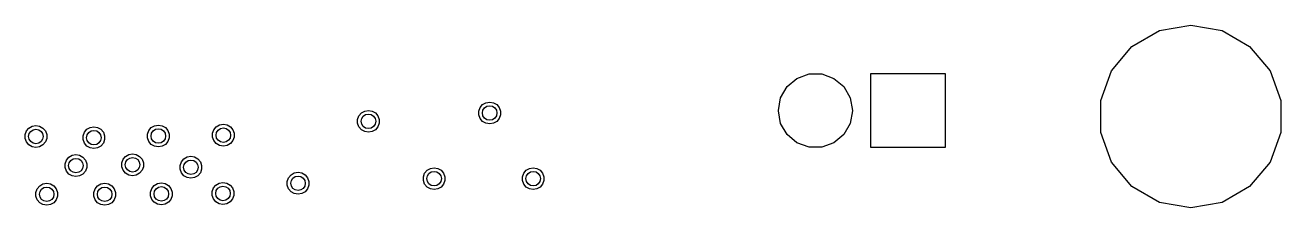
# Model space of a CAD drawing. Extents: x 10 to 287, y -200 to -10.
# Drawn here: x 144.22 to 178.68, y -43.37 to -38.35 of the extents above; entities that cross this region are included whole.
import ezdxf

# ---------------------------------------------------------------- set-up
doc = ezdxf.new("R2010")
doc.units = 0
doc.header["$MEASUREMENT"] = 0
doc.layers.add('BLACK', color=7, linetype='CONTINUOUS')

msp = doc.modelspace()

# ---------------------------------------------------------------- linework, layer by layer
at = {"layer": 'Black'}
for p, q in [((174.596, -38.9406), (175.351, -38.5047)), ((175.351, -38.5047), (176.21, -38.3533)), ((176.21, -38.3533), (177.068, -38.5047)), ((177.068, -38.5047), (177.823, -38.9406)), ((174.036, -39.6084), (174.596, -38.9406)), ((177.823, -38.9406), (178.384, -39.6084)), ((173.738, -40.4276), (174.036, -39.6084)), ((178.384, -39.6084), (178.682, -40.4276)), ((165.132, -40.043), (165.402, -39.8162)), ((165.402, -39.8162), (165.734, -39.6956)), ((165.734, -39.6956), (166.086, -39.6956)), ((166.086, -39.6956), (166.418, -39.8162)), ((166.418, -39.8162), (166.688, -40.043)), ((167.434, -41.716), (167.434, -39.684)), ((167.434, -39.684), (169.466, -39.684)), ((169.466, -39.684), (169.466, -41.716)), ((164.955, -40.3486), (165.132, -40.043)), ((166.688, -40.043), (166.865, -40.3486)), ((156.676, -40.7148), (156.711, -40.6166)), ((156.711, -40.6166), (156.779, -40.5365)), ((156.779, -40.5365), (156.869, -40.4843)), ((156.869, -40.4843), (156.972, -40.4661)), ((156.972, -40.4661), (157.075, -40.4843)), ((157.075, -40.4843), (157.165, -40.5365)), ((157.165, -40.5365), (157.233, -40.6166)), ((157.233, -40.6166), (157.268, -40.7148)), ((164.894, -40.6961), (164.955, -40.3486)), ((166.865, -40.3486), (166.926, -40.6961)), ((173.738, -41.2994), (173.738, -40.4276)), ((178.682, -40.4276), (178.682, -41.2994)), ((153.348, -40.9434), (153.384, -40.8452)), ((153.348, -41.0478), (153.348, -40.9434)), ((153.384, -40.8452), (153.451, -40.7651)), ((153.451, -40.7651), (153.542, -40.7129)), ((153.542, -40.7129), (153.645, -40.6947)), ((153.645, -40.6947), (153.748, -40.7129)), ((153.748, -40.7129), (153.838, -40.7651)), ((153.838, -40.7651), (153.905, -40.8452)), ((153.905, -40.8452), (153.941, -40.9434)), ((153.941, -40.9434), (153.941, -41.0478)), ((156.676, -40.8192), (156.676, -40.7148)), ((156.711, -40.9174), (156.676, -40.8192)), ((156.779, -40.9975), (156.711, -40.9174)), ((156.869, -41.0497), (156.779, -40.9975)), ((157.165, -40.9975), (157.075, -41.0497)), ((157.233, -40.9174), (157.165, -40.9975)), ((157.268, -40.8192), (157.233, -40.9174)), ((157.268, -40.7148), (157.268, -40.8192)), ((164.894, -40.7039), (164.894, -40.6961)), ((164.955, -41.0514), (164.894, -40.7039)), ((166.926, -40.7039), (166.865, -41.0514)), ((166.926, -40.6961), (166.926, -40.7039)), ((144.225, -41.3599), (144.26, -41.2617)), ((144.26, -41.2617), (144.328, -41.1817)), ((144.328, -41.1817), (144.418, -41.1294)), ((144.418, -41.1294), (144.521, -41.1113)), ((144.521, -41.1113), (144.624, -41.1294)), ((144.624, -41.1294), (144.714, -41.1817)), ((144.714, -41.1817), (144.781, -41.2617)), ((144.781, -41.2617), (144.817, -41.3599)), ((145.815, -41.3929), (145.85, -41.2947)), ((145.85, -41.2947), (145.918, -41.2147)), ((145.918, -41.2147), (146.008, -41.1625)), ((146.008, -41.1625), (146.111, -41.1443)), ((146.111, -41.1443), (146.214, -41.1625)), ((146.214, -41.1625), (146.304, -41.2147)), ((146.304, -41.2147), (146.372, -41.2947)), ((146.372, -41.2947), (146.407, -41.3929)), ((147.585, -41.3472), (147.621, -41.249)), ((147.585, -41.4517), (147.585, -41.3472)), ((147.621, -41.249), (147.688, -41.169)), ((147.688, -41.169), (147.778, -41.1167)), ((147.778, -41.1167), (147.881, -41.0986)), ((147.881, -41.0986), (147.984, -41.1167)), ((147.984, -41.1167), (148.075, -41.169)), ((148.075, -41.169), (148.142, -41.249)), ((148.142, -41.249), (148.178, -41.3472)), ((148.178, -41.3472), (148.178, -41.4517)), ((149.368, -41.3244), (149.404, -41.2262)), ((149.368, -41.4288), (149.368, -41.3244)), ((149.404, -41.2262), (149.471, -41.1461)), ((149.471, -41.1461), (149.562, -41.0939)), ((149.562, -41.0939), (149.664, -41.0757)), ((149.664, -41.0757), (149.767, -41.0939)), ((149.767, -41.0939), (149.858, -41.1461)), ((149.858, -41.1461), (149.925, -41.2262)), ((149.925, -41.2262), (149.961, -41.3244)), ((149.961, -41.3244), (149.961, -41.4288)), ((153.384, -41.146), (153.348, -41.0478)), ((153.451, -41.2261), (153.384, -41.146)), ((153.542, -41.2783), (153.451, -41.2261)), ((153.645, -41.2965), (153.542, -41.2783)), ((153.748, -41.2783), (153.645, -41.2965)), ((153.838, -41.2261), (153.748, -41.2783)), ((153.905, -41.146), (153.838, -41.2261)), ((153.941, -41.0478), (153.905, -41.146)), ((156.972, -41.0679), (156.869, -41.0497)), ((157.075, -41.0497), (156.972, -41.0679)), ((165.132, -41.357), (164.955, -41.0514)), ((166.865, -41.0514), (166.688, -41.357)), ((174.036, -42.1186), (173.738, -41.2994)), ((178.682, -41.2994), (178.384, -42.1186)), ((144.225, -41.4644), (144.225, -41.3599)), ((144.26, -41.5626), (144.225, -41.4644)), ((144.328, -41.6426), (144.26, -41.5626)), ((144.418, -41.6949), (144.328, -41.6426)), ((144.714, -41.6426), (144.624, -41.6949)), ((144.781, -41.5626), (144.714, -41.6426)), ((144.817, -41.4644), (144.781, -41.5626)), ((144.817, -41.3599), (144.817, -41.4644)), ((145.815, -41.4974), (145.815, -41.3929)), ((145.85, -41.5956), (145.815, -41.4974)), ((145.918, -41.6757), (145.85, -41.5956)), ((146.008, -41.7279), (145.918, -41.6757)), ((146.304, -41.6757), (146.214, -41.7279)), ((146.372, -41.5956), (146.304, -41.6757)), ((146.407, -41.4974), (146.372, -41.5956)), ((146.407, -41.3929), (146.407, -41.4974)), ((147.621, -41.5499), (147.585, -41.4517)), ((147.688, -41.6299), (147.621, -41.5499)), ((147.778, -41.6822), (147.688, -41.6299)), ((147.881, -41.7003), (147.778, -41.6822)), ((147.984, -41.6822), (147.881, -41.7003)), ((148.075, -41.6299), (147.984, -41.6822)), ((148.142, -41.5499), (148.075, -41.6299)), ((148.178, -41.4517), (148.142, -41.5499)), ((149.404, -41.527), (149.368, -41.4288)), ((149.471, -41.6071), (149.404, -41.527)), ((149.562, -41.6593), (149.471, -41.6071)), ((149.664, -41.6775), (149.562, -41.6593)), ((149.767, -41.6593), (149.664, -41.6775)), ((149.858, -41.6071), (149.767, -41.6593)), ((149.925, -41.527), (149.858, -41.6071)), ((149.961, -41.4288), (149.925, -41.527)), ((165.402, -41.5838), (165.132, -41.357)), ((165.734, -41.7044), (165.402, -41.5838)), ((166.418, -41.5838), (166.086, -41.7044)), ((166.688, -41.357), (166.418, -41.5838)), ((144.521, -41.713), (144.418, -41.6949)), ((144.624, -41.6949), (144.521, -41.713)), ((145.358, -42.0618), (145.425, -41.9818)), ((145.425, -41.9818), (145.515, -41.9295)), ((145.515, -41.9295), (145.618, -41.9114)), ((145.618, -41.9114), (145.721, -41.9295)), ((145.721, -41.9295), (145.812, -41.9818)), ((145.812, -41.9818), (145.879, -42.0618)), ((146.111, -41.746), (146.008, -41.7279)), ((146.214, -41.7279), (146.111, -41.746)), ((146.912, -42.039), (146.979, -41.9589)), ((146.979, -41.9589), (147.07, -41.9067)), ((147.07, -41.9067), (147.173, -41.8885)), ((147.173, -41.8885), (147.276, -41.9067)), ((147.276, -41.9067), (147.366, -41.9589)), ((147.366, -41.9589), (147.433, -42.039)), ((148.512, -42.1075), (148.579, -42.0275)), ((148.579, -42.0275), (148.67, -41.9753)), ((148.67, -41.9753), (148.773, -41.9571)), ((148.773, -41.9571), (148.876, -41.9753)), ((148.876, -41.9753), (148.966, -42.0275)), ((148.966, -42.0275), (149.033, -42.1075)), ((166.086, -41.7044), (165.734, -41.7044)), ((169.466, -41.716), (167.434, -41.716)), ((145.322, -42.16), (145.358, -42.0618)), ((145.322, -42.2645), (145.322, -42.16)), ((145.358, -42.3627), (145.322, -42.2645)), ((145.425, -42.4427), (145.358, -42.3627)), ((145.879, -42.3627), (145.812, -42.4427)), ((145.879, -42.0618), (145.914, -42.16)), ((145.914, -42.2645), (145.879, -42.3627)), ((145.914, -42.16), (145.914, -42.2645)), ((146.876, -42.1372), (146.912, -42.039)), ((146.876, -42.2416), (146.876, -42.1372)), ((146.912, -42.3398), (146.876, -42.2416)), ((146.979, -42.4199), (146.912, -42.3398)), ((147.433, -42.3398), (147.366, -42.4199)), ((147.433, -42.039), (147.469, -42.1372)), ((147.469, -42.2416), (147.433, -42.3398)), ((147.469, -42.1372), (147.469, -42.2416)), ((148.477, -42.2057), (148.512, -42.1075)), ((148.477, -42.3102), (148.477, -42.2057)), ((148.512, -42.4084), (148.477, -42.3102)), ((149.033, -42.1075), (149.069, -42.2057)), ((149.069, -42.3102), (149.033, -42.4084)), ((149.069, -42.2057), (149.069, -42.3102)), ((155.187, -42.42), (155.255, -42.3399)), ((155.255, -42.3399), (155.345, -42.2877)), ((155.345, -42.2877), (155.448, -42.2695)), ((155.448, -42.2695), (155.551, -42.2877)), ((155.551, -42.2877), (155.641, -42.3399)), ((155.641, -42.3399), (155.709, -42.42)), ((157.905, -42.42), (157.972, -42.3399)), ((157.972, -42.3399), (158.063, -42.2877)), ((158.063, -42.2877), (158.166, -42.2695)), ((158.166, -42.2695), (158.269, -42.2877)), ((158.269, -42.2877), (158.359, -42.3399)), ((158.359, -42.3399), (158.426, -42.42)), ((174.596, -42.7864), (174.036, -42.1186)), ((178.384, -42.1186), (177.823, -42.7864)), ((144.625, -42.7692), (144.715, -42.7169)), ((144.715, -42.7169), (144.818, -42.6988)), ((144.818, -42.6988), (144.921, -42.7169)), ((144.921, -42.7169), (145.011, -42.7692)), ((145.515, -42.495), (145.425, -42.4427)), ((145.618, -42.5131), (145.515, -42.495)), ((145.721, -42.495), (145.618, -42.5131)), ((145.812, -42.4427), (145.721, -42.495)), ((146.215, -42.7692), (146.305, -42.7169)), ((146.305, -42.7169), (146.408, -42.6988)), ((146.408, -42.6988), (146.511, -42.7169)), ((146.511, -42.7169), (146.602, -42.7692)), ((147.07, -42.4721), (146.979, -42.4199)), ((147.173, -42.4903), (147.07, -42.4721)), ((147.276, -42.4721), (147.173, -42.4903)), ((147.366, -42.4199), (147.276, -42.4721)), ((147.769, -42.759), (147.86, -42.7068)), ((147.86, -42.7068), (147.963, -42.6886)), ((147.963, -42.6886), (148.066, -42.7068)), ((148.066, -42.7068), (148.156, -42.759)), ((148.579, -42.4885), (148.512, -42.4084)), ((148.67, -42.5407), (148.579, -42.4885)), ((148.773, -42.5588), (148.67, -42.5407)), ((148.876, -42.5407), (148.773, -42.5588)), ((148.966, -42.4885), (148.876, -42.5407)), ((149.033, -42.4084), (148.966, -42.4885)), ((149.461, -42.7463), (149.551, -42.6941)), ((149.551, -42.6941), (149.654, -42.6759)), ((149.654, -42.6759), (149.757, -42.6941)), ((149.757, -42.6941), (149.848, -42.7463)), ((151.418, -42.6452), (151.454, -42.547)), ((151.418, -42.7496), (151.418, -42.6452)), ((151.454, -42.547), (151.521, -42.4669)), ((151.521, -42.4669), (151.611, -42.4147)), ((151.611, -42.4147), (151.714, -42.3965)), ((151.714, -42.3965), (151.817, -42.4147)), ((151.817, -42.4147), (151.908, -42.4669)), ((151.908, -42.4669), (151.975, -42.547)), ((151.975, -42.547), (152.01, -42.6452)), ((152.01, -42.6452), (152.01, -42.7496)), ((155.152, -42.5182), (155.187, -42.42)), ((155.152, -42.6226), (155.152, -42.5182)), ((155.187, -42.7208), (155.152, -42.6226)), ((155.255, -42.8009), (155.187, -42.7208)), ((155.709, -42.7208), (155.641, -42.8009)), ((155.709, -42.42), (155.744, -42.5182)), ((155.744, -42.6226), (155.709, -42.7208)), ((155.744, -42.5182), (155.744, -42.6226)), ((157.87, -42.5182), (157.905, -42.42)), ((157.87, -42.6226), (157.87, -42.5182)), ((157.905, -42.7208), (157.87, -42.6226)), ((157.972, -42.8009), (157.905, -42.7208)), ((158.426, -42.7208), (158.359, -42.8009)), ((158.426, -42.42), (158.462, -42.5182)), ((158.462, -42.6226), (158.426, -42.7208)), ((158.462, -42.5182), (158.462, -42.6226)), ((144.522, -42.9474), (144.558, -42.8492)), ((144.522, -43.0519), (144.522, -42.9474)), ((144.558, -43.1501), (144.522, -43.0519)), ((144.558, -42.8492), (144.625, -42.7692)), ((145.011, -42.7692), (145.079, -42.8492)), ((145.079, -42.8492), (145.114, -42.9474)), ((145.114, -43.0519), (145.079, -43.1501)), ((145.114, -42.9474), (145.114, -43.0519)), ((146.112, -42.9474), (146.148, -42.8492)), ((146.112, -43.0519), (146.112, -42.9474)), ((146.148, -43.1501), (146.112, -43.0519)), ((146.148, -42.8492), (146.215, -42.7692)), ((146.602, -42.7692), (146.669, -42.8492)), ((146.669, -42.8492), (146.704, -42.9474)), ((146.704, -43.0519), (146.669, -43.1501)), ((146.704, -42.9474), (146.704, -43.0519)), ((147.666, -42.9373), (147.702, -42.8391)), ((147.666, -43.0417), (147.666, -42.9373)), ((147.702, -43.1399), (147.666, -43.0417)), ((147.702, -42.8391), (147.769, -42.759)), ((148.156, -42.759), (148.223, -42.8391)), ((148.223, -42.8391), (148.259, -42.9373)), ((148.259, -43.0417), (148.223, -43.1399)), ((148.259, -42.9373), (148.259, -43.0417)), ((149.358, -42.9246), (149.394, -42.8264)), ((149.358, -43.029), (149.358, -42.9246)), ((149.394, -43.1272), (149.358, -43.029)), ((149.394, -42.8264), (149.461, -42.7463)), ((149.848, -42.7463), (149.915, -42.8264)), ((149.915, -42.8264), (149.951, -42.9246)), ((149.951, -43.029), (149.915, -43.1272)), ((149.951, -42.9246), (149.951, -43.029)), ((151.454, -42.8478), (151.418, -42.7496)), ((151.521, -42.9279), (151.454, -42.8478)), ((151.611, -42.9801), (151.521, -42.9279)), ((151.714, -42.9983), (151.611, -42.9801)), ((151.817, -42.9801), (151.714, -42.9983)), ((151.908, -42.9279), (151.817, -42.9801)), ((151.975, -42.8478), (151.908, -42.9279)), ((152.01, -42.7496), (151.975, -42.8478)), ((155.345, -42.8531), (155.255, -42.8009)), ((155.448, -42.8713), (155.345, -42.8531)), ((155.551, -42.8531), (155.448, -42.8713)), ((155.641, -42.8009), (155.551, -42.8531)), ((158.063, -42.8531), (157.972, -42.8009)), ((158.166, -42.8713), (158.063, -42.8531)), ((158.269, -42.8531), (158.166, -42.8713)), ((158.359, -42.8009), (158.269, -42.8531)), ((175.351, -43.2223), (174.596, -42.7864)), ((177.823, -42.7864), (177.068, -43.2223)), ((144.625, -43.2301), (144.558, -43.1501)), ((144.715, -43.2824), (144.625, -43.2301)), ((144.818, -43.3005), (144.715, -43.2824)), ((144.921, -43.2824), (144.818, -43.3005)), ((145.011, -43.2301), (144.921, -43.2824)), ((145.079, -43.1501), (145.011, -43.2301)), ((146.215, -43.2301), (146.148, -43.1501)), ((146.305, -43.2824), (146.215, -43.2301)), ((146.408, -43.3005), (146.305, -43.2824)), ((146.511, -43.2824), (146.408, -43.3005)), ((146.602, -43.2301), (146.511, -43.2824)), ((146.669, -43.1501), (146.602, -43.2301)), ((147.769, -43.22), (147.702, -43.1399)), ((147.86, -43.2722), (147.769, -43.22)), ((147.963, -43.2904), (147.86, -43.2722)), ((148.066, -43.2722), (147.963, -43.2904)), ((148.156, -43.22), (148.066, -43.2722)), ((148.223, -43.1399), (148.156, -43.22)), ((149.461, -43.2073), (149.394, -43.1272)), ((149.551, -43.2595), (149.461, -43.2073)), ((149.654, -43.2777), (149.551, -43.2595)), ((149.757, -43.2595), (149.654, -43.2777)), ((149.848, -43.2073), (149.757, -43.2595)), ((149.915, -43.1272), (149.848, -43.2073)), ((176.21, -43.3737), (175.351, -43.2223)), ((177.068, -43.2223), (176.21, -43.3737))]:
    msp.add_line(p, q, dxfattribs=at)
for centre in [(156.972, -40.767), (153.645, -40.9956), (144.521, -41.4122), (146.111, -41.4452), (147.881, -41.3995), (149.664, -41.3766), (145.618, -42.2123), (147.173, -42.1894), (148.773, -42.258), (155.448, -42.5704), (158.166, -42.5704), (151.714, -42.6974), (144.818, -42.9997), (146.408, -42.9997), (147.963, -42.9895), (149.654, -42.9768)]:
    msp.add_circle(centre, 0.1994, dxfattribs=at)

doc.saveas('drawing.dxf')
